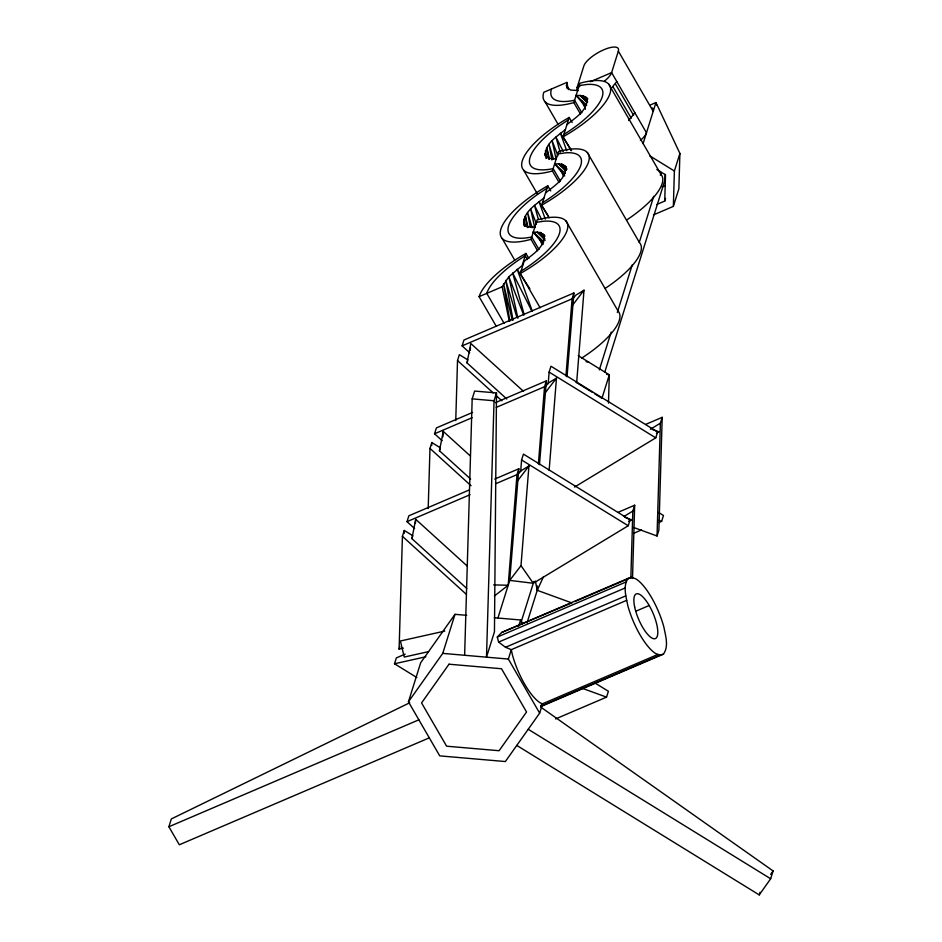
<?xml version="1.0" encoding="UTF-8"?>
<svg xmlns="http://www.w3.org/2000/svg" width="942" height="942" viewBox="0 0 942 942"><rect width="100%" height="100%" fill="white"/><g stroke="black" fill="none" stroke-linecap="round" stroke-linejoin="round"><path stroke-width="1.41" d="M496.493 392.944L494.456 631.776L486.496 657.163L494.044 400.762L496.493 392.944L474.627 391.06L472.178 398.866L464.63 655.279M403.388 648.167L399.102 649.12L402.422 536.328L404.271 530.452L412.82 535.727L411.901 538.659L466.761 588.456M404.177 533.384L404.271 530.452M428.198 508.492L429.976 448.427L431.813 442.552L440.361 447.827L439.455 450.759L470.647 479.078M431.719 445.484L431.813 442.552M455.751 420.591L457.518 360.539L459.355 354.663L467.915 359.938M494.691 479.089L518.83 468.763L509.716 580.39L533.29 583.275L628.232 525.754L630.068 519.878L523.422 454.115L521.585 459.99L520.655 471.636M537.376 585.983L537.246 590.316L571.664 602.845M495.41 402.67L546.372 380.874L539.472 464.653M469.669 352.755L462.11 345.879L463.947 340.015L573.913 292.974L567.025 376.753M608.485 403.117L609.309 374.822L578.223 355.652M630.834 578.482L632.824 511.094L634.661 505.23L618.152 512.295M632.506 578.47L634.661 505.23M665.111 174.352L664.946 180.134L604.823 371.996M656.656 204.532L664.734 201.07L665.511 174.823L656.821 169.466M633.636 527.485L657.045 535.998L660.366 423.205L662.202 417.33L645.694 424.395M662.202 417.33L658.882 530.134L657.045 535.998M653.465 214.894L673.353 206.38L674.39 171.02L679.9 153.44L655.95 102.548L650.651 104.833M679.9 153.44L678.864 188.8L673.353 206.38M415.398 523.411L415.728 519.313L467.362 566.177M442.834 436.888L443.27 431.412L470.164 455.822M470.27 350.365L470.494 347.622M494.35 596.015L508.185 585.265L516.993 474.638L518.83 468.763M509.716 580.39L520.997 565.636L528.933 465.996L520.702 470.976L518.194 474.026M538.4 463.9L544.535 386.738L546.372 380.874M548.197 383.735L549.127 372.09L550.964 366.226L657.622 431.978L655.773 437.853L574.573 487.049M549.127 470.423L556.475 378.107L548.244 383.088L545.736 386.126M565.942 375.999L572.077 298.85L573.913 292.974M576.669 382.523L584.016 290.207L575.798 295.187L573.289 298.237M663.462 654.125L660.083 655.185L655.726 653.583A41.966 13.506 66.8 0 1 627.69 605.141C626.124 596.545 622.638 586.195 628.184 578.353L631.564 577.305L635.921 578.906A41.966 13.506 66.8 0 1 663.945 627.337C665.523 635.932 669.008 646.294 663.462 654.125L540.955 706.524M524.4 226.045C521.15 213.233 535.645 204.873 543.981 197.914M565.4 129.549C557.346 136.331 543.746 144.067 545.548 156.278M580.46 114.029L573.843 102.596A63.55 21.183 -30.1 0 1 543.769 92.292L566.848 82.425L566.966 87.912M411.901 538.659L415.728 519.313M439.455 450.759L443.27 431.412M506.796 398.996L466.997 362.87L470.812 343.524L523.528 391.366M429.305 737.845L179.321 844.774L168.889 826.746L171.338 818.928L409.711 702.779M414.586 528.544L407.015 521.668L408.852 515.804L469.21 489.993M442.128 440.656L434.556 433.779L436.405 427.903L472.613 412.419M466.997 362.87L467.609 360.916M416.835 677.534L394.51 663.769L396.358 657.893L405.178 654.125M399.102 649.12L399.844 646.765M578.082 90.75A19.806 6.594 -30.1 0 1 577.152 87.359L583.875 65.881A19.806 6.594 -30.1 0 1 603.857 49.749A19.806 6.594 -30.1 0 1 618.352 51.127L653.195 111.344A19.806 6.594 -30.1 0 0 652.264 107.953M528.874 258.52L525.93 253.445L522.139 265.562L508.845 276.736L502.157 286.792L509.292 321.222M540.119 307.787L520.29 273.51L524.082 261.393C532.03 254.717 545.253 247.193 543.993 235.288L540.272 232.509L533.266 232.097L543.287 244.237M537.611 250.749L531.005 239.327L537.058 219.992A63.55 21.183 -30.1 0 1 567.131 230.295A63.55 21.183 -30.1 0 1 520.29 273.51M549.056 217.838L541.709 205.144L547.773 185.81L550.717 190.885M559.042 182.383L552.424 170.961L558.488 151.627A63.55 21.183 -30.1 0 1 588.562 161.93A63.55 21.183 -30.1 0 1 541.709 205.144M571.217 150.744L563.139 136.778L569.192 117.444L572.135 122.519M573.843 102.596L579.907 83.261A63.55 21.183 -30.1 0 1 609.98 93.576A63.55 21.183 -30.1 0 1 563.139 136.778M657.987 654.407L542.604 703.756L539.66 713.141L505.348 761.548L439.737 755.873L408.439 701.802L420.685 662.732L454.998 614.325L466.667 615.326M618.352 51.127L611.617 72.616A19.806 6.594 -30.1 0 1 604.634 80.965M408.439 701.802L442.752 653.383L454.998 614.325M643.08 143.643L655.95 102.548L656.704 105.374M497.977 617.846L509.846 579.966M539.66 713.141L508.362 659.059L511.306 649.674L626.689 600.325M518.665 626.183L520.608 619.989L494.362 617.728M599.312 369.912L611.17 332.09M617.304 312.485L632.235 264.879M639.253 242.471L653.736 196.254M660.318 175.247L661.202 172.445M521.126 622.073L533.878 581.402M527.049 622.85L537.576 589.245M664.734 201.07L665.582 198.362M555.58 718.934L606.542 697.139L608.391 691.275L594.838 682.915M658.953 522.504L661.637 521.35L663.474 515.486L658.552 512.448M516.781 745.416L759.228 894.9L760.041 892.298M759.228 894.9L770.662 878.768L773.111 870.95L540.991 707.277M543.569 576.539L537.246 590.316L535.362 581.037M610.522 89.219L616.786 81.53M628.632 120.494L634.884 112.804M770.662 874.412L773.111 870.95M572.736 304.961L584.016 290.207M545.194 392.849L556.475 378.107M517.641 480.75L528.933 465.996M540.767 705.652L542.604 703.756L540.343 702.932A41.966 13.506 66.8 0 1 512.318 654.49L511.306 649.674L505.524 647.284L498.624 642.091L497.294 637.039L501.639 632.482L628.184 578.353M566.931 124.674C574.879 117.997 588.102 110.461 586.842 98.569L583.11 95.778L576.115 95.377L585.217 106.399M545.512 193.028C553.449 186.351 566.672 178.827 565.424 166.934L561.691 164.144L554.685 163.731L564.705 175.871M568.462 119.787L558.983 126.063A60.818 20.265 -30.1 0 0 553.154 168.618L560.408 181.135M547.043 188.153L537.564 194.417A60.818 20.265 -30.1 0 0 531.735 236.984L538.977 249.5M656.468 433.355L658.929 431.825L652.264 429.399M631.376 519.725L628.926 521.244L631.376 519.725L624.723 517.299M650.369 429.258L660.366 423.205M624.075 516.393L632.824 511.094M577.152 87.359L579.801 86.228M590.41 81.695L611.617 72.616L646.471 132.822A19.806 6.594 -30.1 0 1 640.372 140.429M662.167 186.952L664.852 185.798M495.987 325.85L479.089 296.659L502.157 286.792M462.11 345.879L572.077 298.85M434.556 433.779L472.107 417.718M496.257 407.391L544.535 386.738M407.015 521.668L470.046 494.715M495.527 483.811L516.993 474.638M633.471 533.396L641.514 529.957M572.124 602.727L501.639 632.482M574.832 601.573L631.564 577.305M497.294 637.039L626.006 581.991M498.624 642.091L625.17 587.961M505.524 647.284L625.747 595.862M635.709 611.264L649.191 605.494M168.889 826.746L418.872 719.818M541.203 706.029L660.083 655.185M444.789 631.081L400.385 640.996L404.259 657.057L428.61 651.617M394.51 663.769L425.878 656.762M579.177 85.604L587.043 84.462A60.818 20.265 -30.1 0 1 563.869 134.435M557.746 153.97L565.612 152.828A60.818 20.265 -30.1 0 1 542.451 202.801M536.328 222.336L544.193 221.182A60.818 20.265 -30.1 0 1 521.02 271.166M577.646 90.491L570.64 90.079L566.907 87.3L566.413 85.086L567.049 87.889M556.216 158.857L549.221 158.444L545.489 155.654L544.994 153.452L545.63 156.254M534.797 227.21L527.791 226.81L524.07 224.019M493.62 584.888L508.185 585.265M472.178 398.866L494.044 400.762M442.752 653.383L508.362 659.059M586.077 361.646L588.797 362.175M606.589 374.292L609.309 374.822L601.962 398.266L594.532 393.685M658.882 520.349L661.637 521.35M581.767 688.119L606.542 697.139M649.627 155.748L674.39 171.02M575.962 382.228L592.059 392.155M549.127 372.09L655.773 437.853M521.585 459.99L628.232 525.754M528.226 729.273L770.662 878.768M587.596 99.593L583.11 95.778L587.408 99.758M566.177 167.947L561.691 164.144L567.06 169.124M544.747 236.312L540.272 232.509L544.558 236.489M587.69 101.948L579.989 95.272L587.007 102.537M566.272 170.314L558.559 163.637L565.589 170.902M544.841 238.679L537.14 231.991L545.171 240.304M542.58 233.616L544.747 235.512M457.518 360.539L493.196 392.932M496.446 395.875L501.851 400.786M429.976 448.427L471.059 485.731M402.422 536.328L466.219 594.237M576.115 95.377L586.689 105.127M554.685 163.731L565.259 173.493M533.266 232.097L543.84 241.858M520.997 565.636L533.29 583.275M571.547 150.355L560.408 133.246L566.731 150.755M548.527 216.271L538.989 201.6L545.3 219.121M529.875 288.794L517.146 269.247L532.218 311.013M615.479 84.05L633.589 115.324M613.101 86.899L631.199 118.174M608.756 84.168L660.919 174.305A63.55 21.183 -30.1 0 1 626.666 219.992M581.826 112.769L574.585 100.252A60.818 20.265 -30.1 0 1 551.47 88.995M587.337 152.533L639.5 242.659A63.55 21.183 -30.1 0 1 605.235 288.358M544.994 101.701L558.217 124.544M565.918 220.887L618.07 311.025A63.55 21.183 -30.1 0 1 581.603 358.148M523.575 170.055L537.529 194.182M527.367 259.545L525.2 255.788A60.818 20.265 -30.1 0 0 486.778 293.362L504.17 323.412M502.145 238.42L514.638 260.004M520.608 619.989L522.739 623.686M563.222 151.45L555.933 137.002L560.172 152.321M541.791 219.804L534.514 205.368L538.365 219.298M531.865 311.084L512.672 273.003L524.211 314.793M582.132 101.194L585.5 109.213M561.267 170.891L563.516 176.236M539.848 239.256L542.097 244.602M557.923 155.736L552.118 140.735L556.157 159.351M536.504 224.09L530.687 209.1L534.738 227.717M523.634 314.911L508.845 276.736L517.876 318.266M553.555 159.386L549.033 144.338L551.894 159.975M532.136 227.752L527.614 212.704L530.216 226.916M516.875 317.277L505.772 280.339L513.06 320.162M549.504 158.974L546.784 147.717L548.75 159.233M528.073 227.328L525.365 216.083L527.332 227.599M512.342 320.292L503.523 283.719L509.905 321.151M523.564 221.817L524.517 226.009M566.848 82.425L568.332 89.596M545.43 150.779L546.913 157.962M523.999 219.145L525.483 226.315M545.489 155.654L546.066 158.48M479.089 296.659A63.55 21.183 -30.1 0 1 525.93 253.445M552.424 170.961A63.55 21.183 -30.1 0 1 522.351 160.658A63.55 21.183 -30.1 0 1 569.192 117.444M531.005 239.327A63.55 21.183 -30.1 0 1 500.932 229.012A63.55 21.183 -30.1 0 1 547.773 185.81M449.016 664.204L421.569 702.932L446.602 746.194L499.095 750.727L526.543 711.999L501.509 668.738L449.016 664.204M587.596 98.769L585.418 96.885L587.596 98.78M566.166 167.134L563.999 165.25L566.177 167.146M634.673 607.048A24.304 7.819 66.8 0 0 655.137 638.676A24.304 7.819 66.8 0 0 647.66 602.998A24.304 7.819 66.8 0 0 634.673 607.048"/></g></svg>
